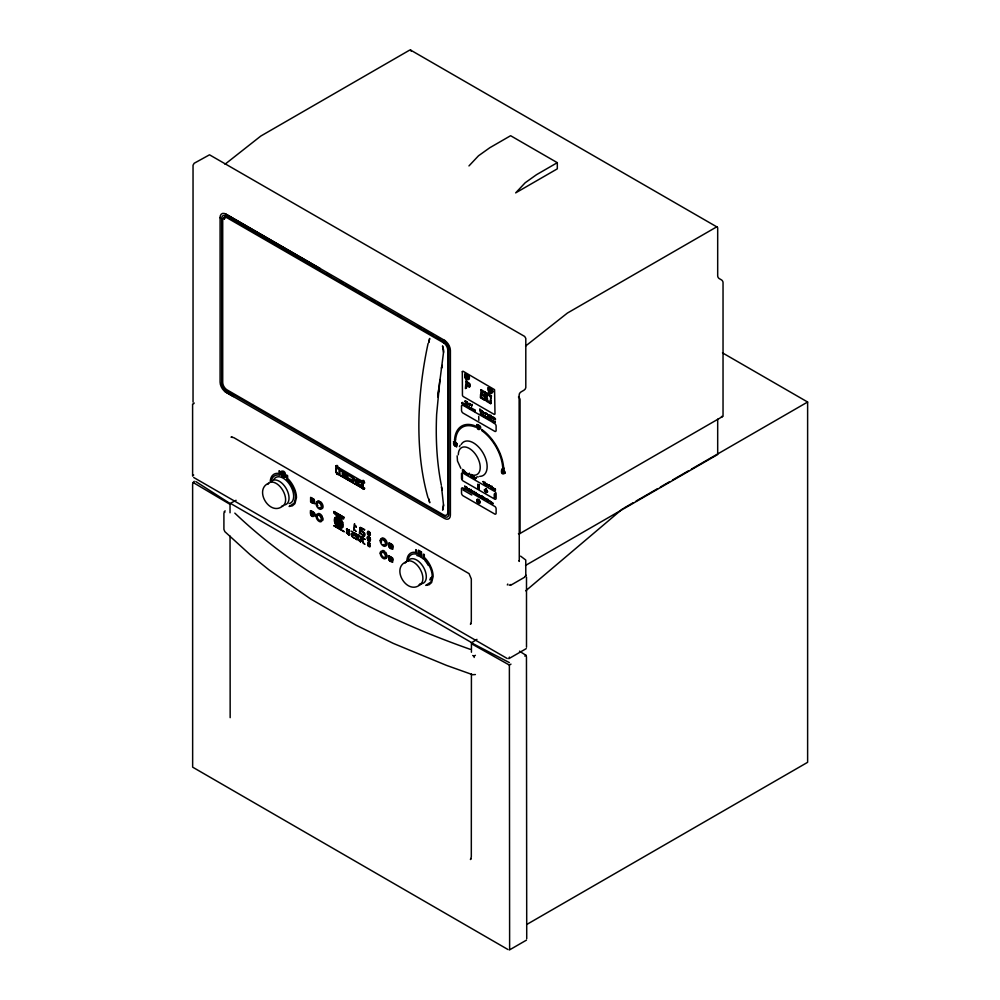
<?xml version="1.0" encoding="UTF-8"?>
<svg xmlns="http://www.w3.org/2000/svg" width="1000" height="1000" viewBox="0 0 1000 1000"><rect width="100%" height="100%" fill="white"/><g stroke="black" fill="none" stroke-linecap="round" stroke-linejoin="round"><path stroke-width="1.5" d="M389.275 556.438C387.788 566.087 397.875 559.475 389.387 556.475M389.275 543.362C388.387 554 397.762 545.95 389.312 543.35M471.413 674.1L471.312 856.888L470.45 859.525L471.05 858.725M471.425 652.225L471.438 642.85L476.95 639.362M443.537 352.325L442.537 345.875L443.587 350.012A19.05 11 60 0 1 443.537 352.325L440 379.775M428.7 342.337L429.675 338.462L428.8 342.512M443.537 504.812L442.625 510.15L443.587 505.55L441.475 486.662L442.275 490.312M465.763 472.488L466.275 473.425L466.4 472.562M457.137 455.85L457.488 461.025L460.85 468.325M363.325 488.25L362.837 481.637L337.15 466.763C335.425 467.362 335.887 472.312 337.25 473.75L362.938 488.488L363.375 482.638M370.487 540.013L370.3 538.6M356.938 539.087L357.575 534.5L357.388 539.738L354.637 538L356.962 539.725M283.55 473.413C283.163 472.95 283.663 476.062 284.075 475.85A1.388 0.8 60 0 1 283.562 475.688M438.812 388.35L437.8 396.938L439.963 379.562L436.637 414.3C435.575 438.038 436.7 461.962 441.362 485.3M442.275 365.375L441.512 368.088M442.125 366.5L441.475 368.1M428.088 343.425C422.262 370.575 418.925 398.288 418.862 426.062L418.862 426.175C418.925 450.387 421.438 474.725 428.088 498.062M194.225 481.275L192.625 484.05L192.65 767.163L508 949.538M469.375 473.375L468.862 475.163L469.2 473.288M193.612 403.812L194.213 403.013M509.4 657.1L508.862 658.662L526.225 648.637M459.4 446.662L460.112 445.375M507.788 584.05L507.325 584.938M478.375 502.15L478.975 501.312L477.788 500.637M471.05 623.475L470.45 624.275L471.312 621.638L471.312 578.987L469.062 573.638L233.812 437.65L231.025 437.125L232.025 437M495.325 418.675L495.35 419.9L495.325 418.45M495.325 489.075L495.35 490.325L495.325 488.85M464.513 471.475L464.925 472.65L464.862 471.538M468.963 165.925L478.5 155.787L489.787 147.738L510.613 135.712L557.312 162.675L557.312 168.837L515.662 192.887L525.2 182.75L536.487 174.7L557.312 162.675M466.65 473.537L465.538 472.488M193.7 475.025L192.613 476.075L192.6 404M225.162 510.863L224.163 511.737L224.825 512.425M524.862 576.5L526.225 575.312M525.737 590.812L622.525 508.888M493.263 418.525C490.75 417.137 495.337 415.763 493.263 418.7M472.413 475.925L473.775 476.538L473.925 478.05L472.75 476.1L472.225 477.062L472.413 475.725M225.025 164.225L260.8 136.05L409.487 50.213A2.263 1.312 -60 0 1 411.087 51.137M525.588 346.037L567.4 313.062L716.087 227.225A2.263 1.312 -60 0 1 717.688 228.15L717.688 275.85A2.263 1.312 60 0 0 719.287 278.625L721.425 279.862A2.263 1.312 60 0 1 723.037 282.638L723.037 415.513A2.263 1.312 60 0 1 721.425 416.438M526.438 940.138L509.35 950M406.413 561.7C390.262 567.987 407.5 596.25 420.538 584.3M370.175 540.625L369.588 541.175L367.912 539.712A2.25 1.3 60 0 1 367.325 537.188A2.375 1.363 60 0 1 367.65 536.712A2.25 1.3 60 0 1 368.137 536.65M472.688 655.525L474.137 656.062L475.387 655.325M236.088 500.3L230.037 503.488L195.837 481.575M519.587 533.737L722.562 416.55M623.888 508.113L633.337 502.65M636.038 501.087L657.663 488.612M660.362 487.05L669.812 481.587M672.525 480.025L688.737 470.662M691.438 469.113L807.625 402.025L807.625 762.312L526.763 924.475M525.538 565.438L717.688 454.513L717.688 419.2M510.513 585.375L524.663 577.2M509.625 948.612L509.375 665.062L510.975 664.137M524.862 656.125L526.112 655.4L526.462 657.05L526.725 938.737M354.5 527.087L354.538 523.713L353.938 530.35L354.475 527.275M361.025 539.2L361.138 536.575L360.65 541.825L361.012 539.35M283.25 505.588C270.2 517.537 252.975 489.288 269.125 482.987A13.338 7.7 60 0 0 267.825 484.4M509.125 585.163L510.975 584.525M475.387 674.538L472.688 674.725L446.45 665.362L393.25 643.375L356.175 625.25L310.538 598.9L269.2 570.05L250.162 554.688L224.825 531.625L223.912 529.362L223.912 512.975M464.475 471.2L465.087 472.887L465.012 471.475M419.938 553.312L419.837 553.312A1.812 1.05 60 0 0 419.538 553.425L419.95 554.663L420.4 553.95A1.787 1.025 60 0 0 420.15 553.525L420.062 551.4M476.825 476.863L478.3 476.887M368.15 536.587L369.663 537.5M462.537 469.462L462.5 471.45A1.5 0.862 60 0 0 462.887 471.7C462.975 470.8 462.8 469.8 462.65 469.513M362.938 488.488L337.25 473.75C335.525 472.225 335.112 464.363 338.65 467.625M470.3 649.338C384.4 619.125 301.25 576.312 234.825 513.125M471.438 642.85L509.375 662.6M471.838 643.938L509.375 665.062M463.413 489.275L464.6 489.963M463.05 489.988L471.775 495.025M410.625 50.1L717.225 227.113M722.475 352.863L807.625 402.025M225.438 213.875L320.325 268.625M444.862 340.538L225.963 214.15A8.312 4.8 60 0 0 220.087 217.763M229.938 217.625L232.625 219.175M248.762 228.487L252.8 230.825M255.487 232.375L259.513 234.7M262.213 236.25L264.9 237.812M268.938 240.138L271.625 241.688M274.312 243.25L278.35 245.575M281.038 247.125L285.075 249.45M299.862 258L303.9 260.325M326.763 273.525L330.8 275.85M340.213 281.288L342.9 282.838M345.588 284.4L349.625 286.725M352.312 288.275L356.35 290.6M359.038 292.162L361.725 293.712M371.138 299.15L375.175 301.475M377.863 303.025L381.9 305.363M398.038 314.675L400.725 316.225M418.212 326.325L420.9 327.875M423.587 329.425L427.625 331.763M430.312 333.312L433 334.862M437.038 337.188L439.725 338.75M442.413 340.3L445.1 341.85M229.938 217.925L232.625 219.488M248.762 228.8L251.45 230.35M255.487 232.688L258.175 234.237M274.312 243.55L278.35 245.888M281.038 247.438L285.075 249.762M299.862 258.3L303.9 260.637M326.763 273.837L329.45 275.387M345.588 284.7L348.275 286.25M371.138 299.45L375.175 301.788M377.863 303.337L381.9 305.663M398.038 314.988L400.725 316.537M423.587 329.738L426.275 331.287M458.312 454.762A15.5 8.95 60 0 1 468.7 448.113A15.5 8.95 60 0 1 480.175 466.062A15.5 8.95 60 0 1 470.988 474.588L471.475 474.625M466.975 474.038C467.225 472.587 468.562 476.2 467.488 473.413M487.837 499.513C487.312 497.4 486.8 502.863 487.675 499.875M487.675 499.688L488.05 501.362L487.837 499.775M520.612 556.138L525.763 560.037L525.8 575.237M519.487 651.162L526.112 655.4M193.7 477.488L507.238 658.512M231.137 503.775L472.475 643.112M192.987 482.4L229.237 503.875M225.075 391.688L233.412 396.575M360.95 480.5L362.837 481.637M369.05 531.625L368.512 531.312A1.938 1.113 60 0 0 367.812 531.375C365.438 535.1 372.425 538.138 369.738 532.487M282.275 474.075L282.475 473.625M339.062 526.362C335.412 525.925 339.412 520.638 338.625 524.45A3.9 2.25 60 0 0 338.85 525.625L339.025 526.175M518.925 560.7L519.275 561.413L519.125 395.262C518.913 390.9 525.25 391.438 525.8 387.7L525.8 338.4L524.663 336.438L209.513 154.812L194.163 163.275L193.038 165.238L193.038 402.088M456.4 446.3L456.587 446.987L456.238 446.362M428.762 499.412L429.762 502.738L428.713 498.6M474.137 656.062L474.175 657.463M230.037 503.488L230.037 512.8M230.05 536.075L230.162 717.663M526.5 577.038L526.5 647.225M478.713 416.388L478.837 420.3M470.9 474.538L470.9 476.3L470.675 474.4M463.938 470.275L463.938 472.287L463.725 470.163M420.4 553.387L421.037 552.775L419.6 550.75L419.6 552.875A1.262 0.725 60 0 0 419.237 554.2A1.262 0.725 60 0 0 420.613 555.087A1.262 0.725 60 0 0 420.387 553.375M220.087 217.537L220.087 382.1A8.312 4.8 60 0 0 225.963 392.275L444.525 518.462A8.312 4.8 60 0 0 450.4 515.075L450.4 350.513A8.312 4.8 60 0 0 444.525 340.337M224.312 219.312A6.037 3.487 60 0 1 225.562 216.55M224.65 218.663A5.663 3.275 60 0 1 225.75 216.875M448.462 346.188A5.663 3.275 60 0 1 449.05 348.212M461.213 444.45A19.387 11.188 60 0 1 483.125 453.088A19.387 11.188 60 0 1 479.663 476.388M518.45 533.625A2.263 1.312 60 0 0 520.062 532.7L520.062 399.825A2.263 1.312 60 0 0 518.45 397.05M283.1 475.363A1.388 0.8 60 0 1 282.812 475.012L282.562 474.538A1.388 0.8 60 0 1 282.462 474.125M369.113 531.663A1.938 1.113 60 0 1 369.812 532.525M369.588 537.55A2.25 1.3 60 0 1 370.2 538.6M370.262 539.812A1.963 1.137 60 0 1 369.975 540.388M271.337 480.988A16.762 9.675 60 0 1 272.962 477.212A17.138 9.9 60 0 1 279.8 475.225L279.8 471.112L279.062 470.688L279.062 473.512A18.538 10.7 60 0 0 273.425 474.562L272.087 475.875A17.913 10.35 60 0 0 270.225 482.475M408.025 559.9A16.762 9.675 60 0 1 409.65 556.125A17.138 9.9 60 0 1 416.475 554.138L416.475 550.025L415.737 549.6L415.737 552.425A18.538 10.7 60 0 0 410.112 553.475L408.762 554.788A17.913 10.35 60 0 0 406.9 561.388M336.788 526.062A6.275 3.625 60 0 1 335.288 523.8M340.712 519.113A6.275 3.625 60 0 1 342.738 522.625M342.738 527.15A6.275 3.625 60 0 1 341.525 528.188A6.225 3.588 60 0 1 336.8 526.062M335.312 523.825A6.225 3.588 60 0 1 334.787 518.1M340.675 519.188A6.225 3.588 60 0 0 335.975 517.075A6.275 3.625 60 0 0 334.762 518.062M342.688 522.663A6.225 3.588 60 0 1 342.688 527.137M270.712 482.3A13.738 7.938 60 0 1 285.763 487.8A13.738 7.938 60 0 1 284.837 504.9M273.988 479.288A14.763 8.525 60 0 1 290.15 485.2A14.763 8.525 60 0 1 289.163 503.562M270.825 482.225A13.338 7.7 60 0 1 283.95 492.587A13.338 7.7 60 0 1 281.537 506.35M408 561.013A13.738 7.938 60 0 1 423.875 567.95A13.738 7.938 60 0 1 420.05 583.675M416.825 555.525A14.763 8.525 60 0 1 423.425 559.025M425 560.625A14.763 8.525 60 0 1 428.338 565.45M430.662 577.663A14.763 8.525 60 0 1 429.762 579.875M405.125 563.112A13.338 7.7 60 0 1 419.725 568.462A13.338 7.7 60 0 1 418.837 585.062M320.8 507.75A2.9 1.675 60 0 1 318.875 507.45M317.663 505.938A2.9 1.675 60 0 1 317.663 502.9A2.9 1.675 60 0 1 320.262 503.862A2.9 1.675 60 0 1 321.163 507.238M317.65 505.8A4.312 2.487 60 0 1 317.125 504.438M317.125 502.038A4.312 2.487 60 0 1 319.45 501.125M320.513 501.737A4.312 2.487 60 0 1 322.85 505.337A4.312 2.487 60 0 1 322.312 508.5M318.463 513.475A4.312 2.487 60 0 1 322.312 516.487M322.85 517.85A4.312 2.487 60 0 1 322.85 520.262M383.738 557.4A2.9 1.675 60 0 1 381.812 555.487M381.463 554.562A2.9 1.675 60 0 1 382.575 552.225A2.9 1.675 60 0 1 385.213 554.862A2.9 1.675 60 0 1 384.4 557.513M382.612 550.513A4.312 2.487 60 0 1 384.663 551.275M385.65 552.275A4.312 2.487 60 0 1 386.463 553.525M386.987 554.888A4.312 2.487 60 0 1 386.463 558.05M381.463 542.05A2.9 1.675 60 0 1 383.025 539.825A2.9 1.675 60 0 1 385.425 543.538A2.9 1.675 60 0 1 383.025 544.475M381.275 539.075A4.312 2.487 60 0 1 385.65 539.763A4.312 2.487 60 0 1 386.463 545.538M281.65 471.538C280.1 481.15 291.4 475.613 281.688 471.525M310.9 511.125C309.5 519.888 319.387 514.188 310.975 511.138M310.9 497.912C309.688 508.088 319.662 501.1 310.975 497.925M313.175 500.562L313.163 501.788L311.913 501.087L311.962 499.588L313.175 500.562M369.6 533.237L369.6 534.825L367.987 533.925L368.038 531.987L369.6 533.237M462.325 475.15L462.337 479.4L462.325 475.15M465.112 374.562C463.762 382.887 474.95 378.6 465.188 374.5M477.912 485.513L477.9 488.338L477.9 484.087L477.912 485.513M478.95 484.738L478.963 489L478.95 484.738M494.525 495.112L494.525 497.938L494.513 493.688L494.525 495.112M501.925 469.487C500.525 476.625 509.062 472.062 501.925 469.487M504.888 473.225C498.675 477.312 502.312 461.213 504.888 473.225M461.525 488.75L461.512 493.062A2.237 1.288 60 0 0 463.088 495.812L494.95 514.15A2.237 1.288 60 0 0 496.112 513.237L496.125 508.925A2.237 1.288 60 0 0 495.125 506.637L462.688 487.837A2.237 1.288 60 0 0 461.525 488.75M461.525 473.862L461.512 478.175A2.237 1.288 60 0 0 463.088 480.938L494.95 499.263A2.237 1.288 60 0 0 496.112 498.35L496.125 494.038A2.237 1.288 60 0 0 495.125 491.75L462.688 472.95A2.237 1.288 60 0 0 461.525 473.862M461.525 406.037L461.512 410.337A2.237 1.288 60 0 0 463.088 413.1L494.95 431.438A2.237 1.288 60 0 0 496.112 430.525L496.125 426.213A2.237 1.288 60 0 0 495.125 423.913L492.663 422.362C492.738 418.013 494.4 422.663 492.925 422.413L462.688 405.125A2.237 1.288 60 0 0 461.525 406.037M339.25 520.925C338.3 524.4 341.712 520.562 339.65 519.7A2.65 1.538 60 0 0 339.05 519.263L339.25 520.925M358.7 482.1L358.938 484.212L361.825 485.562A33.112 19.125 60 0 0 361.825 483.4L359.1 481.438L358.7 482.1M347.75 475.288L347.975 477.925L351.637 479.812A1.312 0.75 60 0 1 350.85 480.3L347.725 478.488A1.3 0.75 60 0 1 346.962 477.137L346.962 474.625A1.3 0.75 60 0 1 347.837 474.225L350.725 475.887A1.3 0.75 60 0 1 351.613 477.337L350.45 476.413A29.125 16.812 60 0 0 348.125 475.075L347.75 475.288M467.788 488.675L466.925 488.95L468.062 489.825L467.025 487.938L467.788 488.675M475.337 478.137C474.8 480.163 473.525 474.975 475.337 478.137M479.012 495.412C478.562 497.488 477.137 492.287 479.012 495.412M482.562 411.8C482.125 413.85 480.75 408.688 482.562 411.8M483.1 415.462C482.688 417.525 481.25 412.35 483.1 415.462M490.325 416.287C489.913 418.35 488.462 413.2 490.325 416.287M490.45 419.712C490.225 421.8 488.5 416.763 490.45 419.712M491.912 416.95L491.075 417.225L492.2 418.088L491.125 416.3L491.912 416.95M492.038 502.675L491.188 502.962L492.325 503.837L491.287 501.938L492.038 502.675M493.512 488.537C493.062 490.613 491.65 485.4 493.512 488.537M494.588 488.9L493.738 489.175L494.875 490.05L493.787 488.237L494.588 488.9M338.9 521.825L337.688 520.588A3.4 1.963 60 0 0 336.65 519.637L337.4 518.8L338.9 521.875M476.188 493.525C475.312 495.637 475.588 490.45 476.188 493.525M357.912 481.05L357.925 483.462A1.3 0.75 60 0 0 358.688 484.825L361.85 486.65A1.312 0.75 60 0 0 362.625 486.163L362.625 483.738A1.3 0.75 60 0 0 361.75 482.25L358.8 480.55A1.3 0.75 60 0 0 357.925 480.95L357.912 481.05M462.312 371.712L462.45 395.438A1.812 1.05 60 0 0 463.512 396.7L494.087 414.325A1.812 1.05 60 0 0 494.988 413.913L494.575 389.675L463.212 371.312A1.812 1.05 60 0 0 462.312 371.712M468.288 406.5L468.85 407.987A1.487 0.862 60 0 0 469.225 408.237C468.275 407.525 470.412 405.55 468.288 406.5M482.638 497.062L483.2 498.562A1.512 0.875 60 0 0 483.587 498.812C482.638 498.237 484.775 496.125 482.638 497.062M490.075 486.112L490.637 487.612A1.5 0.875 60 0 0 491.025 487.85C490.1 487.2 492.212 485.1 490.075 486.112M492.6 417.475L493.175 418.35L492.6 417.475M461.975 402.887L462.612 404.387A1.512 0.875 60 0 0 463.038 404.65L463.575 403.925C460.712 404.7 464.65 401.75 462.075 402.537A1.5 0.862 60 0 0 461.975 402.887M467.688 403.088L468.438 404.2L467.688 403.088M484.188 412.612L484.938 413.713L484.188 412.612M487.6 485.112L487.025 484.363L487.6 485.112M493.587 421.512L493.013 420.775L493.587 421.512M480.112 496.025L479.513 495.275L480.112 496.025M486.788 414.05C485.775 412.025 489.3 416.05 486.788 414.05M488.725 415.35L488.137 414.613L488.725 415.35M486.012 499.263C484.888 496.925 488.6 501.662 486.037 499.162M470.425 404.8L469.787 404.025L470.425 404.8M470.95 408.475L470.312 407.7L470.95 408.475M471.637 408.675C471.688 406.875 474.862 411.6 471.637 408.675M474.3 410.412L473.725 409.663L474.3 410.412M475.288 492.675C475.562 496.887 477.362 491.375 475.288 492.675M480.087 496.575C479.65 498.6 479.15 493.2 480.087 496.575M485.438 416.8L484.8 416.037L485.438 416.8M486.1 413.837L485.475 413.075L486.1 413.837M488.713 415.887C488.312 417.925 487.775 412.438 488.713 415.887M485.325 499.05L484.688 498.275L485.325 499.05M486.25 484.325L485.613 483.55L486.25 484.325M490.938 419.787C490.975 417.912 494.212 422.863 490.938 419.787M489.412 501.225C489.412 499.225 492.775 504.425 489.412 501.225M494.675 418.787L494.038 418.013L494.675 418.787M494.925 422.287L494.3 421.512L494.925 422.287M454.55 439.913L455.475 441.4L454.55 439.913M480.962 410.588C479.825 412.463 480.188 407.612 480.962 410.588M481.2 410.737L480.788 411.425L479.775 410.913L479.775 408.925L481.2 410.737M474.525 410.513C472.837 412 473.413 407.062 474.525 410.513M464.1 404.338C463.25 406.175 464.825 402.688 464.1 404.338M468.963 403.775C468.088 405.475 469.712 402.175 468.963 403.775M468.55 489.188C468.375 491.812 468.325 487.163 468.55 489.188M475.812 478.225C474.925 480.025 476.587 476.613 475.812 478.225M488.6 500.763C487.725 502.612 489.325 499.087 488.6 500.763M492.812 503.2L492.8 504.113L492.837 503.075M311.55 500.725C311.413 502.5 315.225 503.663 313.275 499.975A1.5 0.862 60 0 0 312.738 499.312L312.325 499.075A1.5 0.862 60 0 0 311.788 499.113L311.55 500.725M467.775 489.025L467.137 488.837L467.775 489.025M491.912 417.287L491.287 417.113L491.912 417.287M492.038 503.025L491.4 502.837L492.038 503.025M494.588 489.237L493.938 489.062L494.588 489.237M469.475 404.062C469.9 407.2 471.525 403.225 469.475 404.062M470 407.738C470.425 410.887 472.05 406.9 470 407.738M484.487 416.087C484.888 419.188 486.55 415.262 484.487 416.087M485.163 413.113C485.562 416.238 487.212 412.275 485.163 413.113M485.288 483.6C485.725 486.775 487.337 482.725 485.288 483.6M484.375 498.325C484.775 501.475 486.463 497.488 484.375 498.325M493.725 418.062C494.162 421.2 495.75 417.2 493.725 418.062M493.988 421.562C494.363 424.65 496.087 420.788 493.988 421.562M285.375 477.3C273.712 473.775 286.725 465.312 285.375 477.3M314.337 503.612L310.613 501.788L310.625 497.337L314.212 499.4L314.337 503.612M392.7 549.05L388.988 547.225L389 542.775L392.587 544.837L392.7 549.05M295.55 497.6L294.225 503.137L289.113 506.475L292.462 505.8L294.938 503.625L296.462 497.625A17.913 10.35 60 0 0 294.587 488.875L293.25 486A18.538 10.7 60 0 0 287.613 478.45L287.613 475.625L286.875 475.2L286.875 479.312A17.138 9.9 60 0 1 293.712 489.188A16.762 9.675 60 0 1 295.55 497.6M432.238 576.512L430.9 582.05L425.8 585.388L429.15 584.712L431.613 582.537L433.137 576.538A17.913 10.35 60 0 0 431.275 567.788L429.925 564.913A18.538 10.7 60 0 0 424.3 557.362L424.3 554.538L423.562 554.113L423.562 558.225A17.138 9.9 60 0 1 430.387 568.1A16.762 9.675 60 0 1 432.225 576.512M480.6 394.375L480.375 397.512L481.55 396.938L481.688 395.312L480.6 394.375M481.75 414L480.438 414.65L480.438 412.663L481.75 414M485.25 397.05L485.012 400.2L484.137 396.737L485.25 397.05M486.475 397.762L486.238 400.9L487.425 400.325L487.55 398.7L486.475 397.762M491.112 400.438L490.875 403.587L490.012 400.112L491.112 400.438M464.787 374.188C464.113 385.1 475.562 377.1 464.787 374.188M469.237 384.25L469.7 386.863L470.262 384.837L469.237 384.25M476.975 424.525C476.062 434.513 485.788 426.875 476.975 424.525M488.2 387.7C487.325 398.438 499.1 390.8 488.2 387.7M480.975 389.875L481.087 393.713L481.962 391.725L480.975 389.875M484.425 393.125L484.913 395.913L485.613 392.562L484.425 393.125M486.838 393.263L486.962 397.1L487.825 395.1L486.838 393.263M490.288 396.512L490.775 399.3L491.475 395.95L490.288 396.512M465.662 385.412L465.425 388.575L466.525 388.038L466.662 386.287L465.662 385.412M466 381.2L466.112 384.787L466.925 382.925L466 381.2M474.825 493.137L474.012 493.062L475.012 493.488L474.113 491.425L474.825 493.137M487.825 485.238C486.262 487.512 486.538 481.912 487.825 485.238M351.337 533.913L351.725 535.925L351.337 533.913M353.825 532.95L354.05 535.175L353.825 532.95M355.262 530.337L355.863 531.462L355.262 530.337M355.662 525.925L356.275 527.05L355.662 525.925M358.312 537.95L358.7 539.95L358.312 537.95M358.525 535.588L358.475 537.725L358.525 535.588M359.7 530.862C358.3 537.612 362.45 530.638 359.7 530.862M359.988 527.638L359.812 529.575C360.788 532.587 361.225 525.6 359.988 527.638M361.512 528.425L361.45 531.1L362.163 529.087L361.512 528.425M362.425 540.325L362.812 542.325L362.575 540.25M362.638 537.962L362.587 540.1L362.638 537.962M364.062 533.387C362.675 540.125 366.825 533.162 364.062 533.387M346.5 532.263L346.488 532.413A1.963 1.137 60 0 0 346.5 532.8C354.562 539.975 341.675 528.925 349.288 533.688L349.312 532.863L346.55 532.125M489.462 389.9C488.925 392.312 488.913 388.062 489.462 389.9M490.588 390.425L490.275 391.85L490.25 389.325L490.588 390.425M491.413 391.037C490.9 393.488 490.9 389.15 491.413 391.037M342.025 523.938L339.387 522.875L341.863 522.938A2.275 1.312 60 0 1 342.025 523.938M482.788 411.5L483.638 413.05L482.788 411.5M483.312 415.163L484.175 416.7L483.35 415.087M476.65 493.612L477.512 495.188L476.675 493.55M464.7 486.238C466.163 491.25 466.238 485.588 464.7 486.238M483.088 481.6C484.45 486.35 484.688 481.3 483.137 481.5M481.512 413.862L480.662 413.025L481.512 413.862M453.55 441.6L453.738 442.537A2.35 1.363 60 0 0 455.225 446.175A2.35 1.363 60 0 0 456.7 444.25L456.512 442.925L453.55 441.6M335.812 521.15C335.85 524.712 340.7 521.112 335.85 521.1M364.55 488.162L364.075 489.2L362.95 489.087A2.275 1.312 60 0 0 364.55 488.162M336.125 465.962L336.012 466.613A2.275 1.312 60 0 1 337.612 465.688L336.125 465.962M453.75 441.812L454.412 442.113L453.75 441.812M456.725 443.713L456.025 443.038L456.725 443.713M481.675 410.988L482.337 411.538L481.75 410.9M482.212 414.637L482.875 415.2L482.212 414.637M474.438 477.312L475.112 477.863L474.438 477.312M489.438 415.462L490.1 416.025L489.438 415.462M489.562 418.888L490.225 419.438L489.6 418.837M478.113 494.588L478.787 495.138L478.188 494.487M492.612 487.7L493.288 488.263L492.7 487.612M469.025 488.925L469.65 490.737L469.012 488.963M467.488 405.175L466.987 406.95L467.488 405.175M472.075 404.45L471.575 406.225L472.075 404.45M487.075 416.463L486.575 418.225L487.075 416.463M471.025 489.475L470.513 491.275L471.025 489.475M481.825 495.725L481.325 497.512L481.825 495.725M489.275 484.762L488.762 486.562L489.275 484.762M310.538 510.637C308.938 521.625 321.362 514.475 310.538 510.637M388.913 555.95L388.988 560.3L392.638 562.362L392.638 558L388.95 555.887M465.925 402.325C465 398.25 464.925 404.575 465.213 400.812L465.925 402.925L466.425 401.55C466.425 406.413 467.062 398.75 465.925 402.325M351.6 531.35L353.7 532.875L351.6 531.35M355.1 533.362L357.188 534.888L355.1 533.362M361.575 528.15L364.45 530.212L364.762 529.612L361.625 528.088M358.587 535.375L360.675 536.9L358.663 535.288M362.688 537.75L364.988 539.388L362.688 537.75M488.55 388.038C486.925 396.163 498.525 392.413 488.6 388.013M477.325 424.85C475.712 431.85 484.513 427.812 477.375 424.837M468.062 376.637L465.575 375.175L468.062 376.637M468.062 377.113C465.288 377.1 464.475 374.738 468.062 377.113M468.062 378L465.575 376.538L468.062 378M468.062 378.475L465.575 377.013L468.062 378.475M390.513 545.812L390.25 545.138L390.513 545.812M390.95 546.062L389.938 546.625L389.938 544.312L390.95 546.062M479.275 501.287L478.375 502.55L477.488 500.262L479.275 501.287M369.1 535.087L368.438 534.712L368.988 535.175M349.363 531.1L349.087 531.925L349.85 531.15L349.025 529.663L349.275 530.6L347 529.288L347.262 528.65L346.425 529.175L347.2 530.825L346.925 529.688L349.363 531.1M342.137 517.75L341.362 518.425L340.55 516.838L339.738 517.5L338.975 515.975L338.125 516.587L337.337 514.938L336.5 515.65L333.837 512.812L343.875 518.612L342.875 519.15L342.137 517.75M368.837 538.638L367.837 537.95L369.025 538.5A5.125 2.963 60 0 1 369.212 538.862L369.9 539.175L368.837 538.638M485.988 488.9L484.312 489.888L485.988 492.612L487.65 491.812L485.988 488.9M485.988 489.188L484.562 490.025L485.988 492.337L487.4 491.662L485.988 489.188M341.587 526.175C338.525 527.712 337.7 519.825 341.587 526.175M466.85 384.85L466.763 385.975L469.5 386.962L466.85 384.85M481.875 393.775L481.788 394.975L484.712 396.037L481.875 393.775M469.637 383.663L467.15 382.825L466.213 381.1L469.637 383.663M485.425 392.212L484.25 392.8L482.2 391.613L481.2 389.775L485.425 392.212M491.3 395.6L490.112 396.188L488.062 395L487.062 393.162L491.3 395.6M481.737 397.287L480.562 397.863L484.787 400.312L481.737 397.287M487.612 400.675L486.425 401.25L490.662 403.7L487.612 400.675M353.913 535.175L351.625 533.862L353.913 535.175M364.462 532.938L361.613 531.287L364.462 532.938M357.4 537.188L355.112 535.875L357.4 537.188M418.65 550.812L418.075 554.237A4.438 2.562 60 0 0 421.925 556.45L421.35 551.663L421 556.075L418.413 554.2L418.65 550.1L418.65 550.812M484.938 482.337L485.175 484.45L484.938 482.337M466.55 486.975L466.788 489.087L466.55 486.975M361.712 534.062L361.012 533.95L363.913 536.112L361.712 534.062M351.712 536.075L353.675 537.825L351.712 536.075M358.688 540.1L360.45 541.737L358.688 540.1M362.8 542.475L364.75 544.225L362.8 542.475M444.525 342.188L225.963 216A6.037 3.487 59.4 0 0 221.688 218.463L221.688 383.025A6.037 3.525 60 0 0 225.963 390.425L444.525 516.613A6.037 3.487 60.6 0 0 448.8 514.15L448.8 349.588A6.037 3.45 60 0 0 444.525 342.188M443.5 342.775L226.988 217.775A6.037 3.487 60 0 0 222.712 220.238L222.712 382.438A6.037 3.487 60 0 0 226.988 389.837L443.5 514.85A6.037 3.487 60 0 0 447.775 512.375L447.775 350.175A6.037 3.487 60 0 0 443.5 342.775M490.788 415.288L490.788 417.275L490.788 415.288M467.2 402.212L467.2 403.663L467.2 402.212M465.438 404.012L465.438 406.025L465.438 404.012M465.975 404.325L465.975 406.325L465.975 404.325M489.162 417.7L487.8 416.912L488.6 419.363L489.162 417.7M464.9 404.263L464.9 405.712L464.9 404.263M475 410.087L475 411.538L475 410.087M479.637 426.65L478.3 425.887L479.637 426.65M479.637 427.537L478.3 426.775L479.637 427.537M479.637 428.312L478.3 427.55L479.637 428.312M455.55 440.037L454.588 439.475A34.837 20.113 60 0 1 475.65 426.062L475.65 427.175A33.475 19.325 60 0 0 455.55 440.037M503.65 467.812L502.688 467.25A33.475 19.325 60 0 0 481.763 430.588L481.763 429.475A34.837 20.113 60 0 1 503.65 467.812M503.688 468.288L502.725 467.725L503.738 469.263L503.688 468.288M503.413 470.5L503.4 471.425L503.413 470.5M455.375 443.075L455.163 444.212L456.2 444.812L455.375 443.075M503.8 472.013L502.75 471.4L503.8 473.25L503.8 472.013M492.088 486.425L492.088 488.438L492.088 486.425M471.9 475.425L471.9 476.875L471.9 475.425M486.112 489.738L486.112 491.887L486.112 489.738M472.512 490.737L471.838 490.887L472.512 492.075L472.512 490.737M341.525 470.55L337.312 468.113L339.062 469.825L339.062 473.55L339.888 474.025L339.888 470.3L341.525 471.25L341.525 470.55M346.1 473.188L342.325 471.012L342.325 475.438L346.1 477.612L343.088 475.125L343.088 473.925L345.988 475.6L343.088 473.162L343.088 472.15L346.1 473.888L346.1 473.188M353.263 477.325L352.463 476.863L352.463 481.287L353.288 481.763L353.288 478.4L357.062 483.938L357.062 479.513L356.188 479.012L356.188 482.413L353.263 477.325M344.113 517.438L333.888 511.538L344.113 517.438M391.737 545.363L391.188 545.037L391.737 547.675L391.737 545.363M362.4 536.95L361.775 536.587L362.4 537.775L362.4 536.95M369.588 541.413L368.137 540.575L369.588 541.413M369.888 543.375L367.938 542.25L367.938 544.5L369.888 545.612L369.888 543.375M369.438 543.625L368.387 543.013L369.438 544.85L369.438 543.625M312.575 512.463L312.225 513.862L313.612 514.663L312.575 512.463M369.875 545.812L367.925 544.688L367.925 545.862L369.875 546.987L369.875 545.812M390.487 557.712L389.938 557.4L390.487 560.025L390.487 557.712M391.475 558.288L390.925 557.962L391.475 560.6L391.475 558.288M344.113 531.638L333.888 525.737L344.113 531.638M363.562 480.8L362.95 480.3A2.275 1.312 60 0 1 364.55 483.088L363.562 480.8M337.612 474.462L336.012 471.675A2.275 1.312 60 0 0 337.612 474.462M368.55 540.05L368.263 539.763A1.913 1.1 60 0 1 367.638 537.325A1.963 1.137 60 0 1 368.263 536.962A1.875 1.075 60 0 1 369.45 537.638A1.963 1.125 60 0 1 370.075 538.713L370.175 539.113A1.913 1.1 60 0 1 368.55 540.05M453.8 443.75A2.037 1.175 60 0 0 456.163 446.062A2.037 1.175 60 0 0 455.7 442.962A2.037 1.175 60 0 0 453.8 443.75M476.737 500.213A2.338 1.35 60 0 0 479.075 503.475A2.338 1.35 60 0 0 479.338 500.325A2.338 1.35 60 0 0 476.737 500.213M477 500.4A1.95 1.125 60 0 0 478.963 503.125A1.95 1.125 60 0 0 479.175 500.487A1.95 1.125 60 0 0 477 500.4M335.075 521.125A5.213 3 60 0 0 341.025 527.225A5.213 3 60 0 0 340.05 519.388A5.213 3 60 0 0 335.075 521.125M316.062 503.638A4.312 2.487 60 0 0 320.637 509.325A4.312 2.487 60 0 0 320.637 503.225A4.312 2.487 60 0 0 316.062 503.638M317.188 516.65A2.9 1.675 60 0 0 320.262 520.475A2.9 1.675 60 0 0 320.262 516.375A2.9 1.675 60 0 0 317.188 516.65M316.062 516.15A4.312 2.487 60 0 0 320.637 521.825A4.312 2.487 60 0 0 320.637 515.737A4.312 2.487 60 0 0 316.062 516.15M380.213 553.188A4.312 2.487 60 0 0 384.775 558.862A4.312 2.487 60 0 0 384.775 552.775A4.312 2.487 60 0 0 380.213 553.188M380.213 540.675A4.312 2.487 60 0 0 384.775 546.35A4.312 2.487 60 0 0 384.775 540.262A4.312 2.487 60 0 0 380.213 540.675"/></g></svg>
